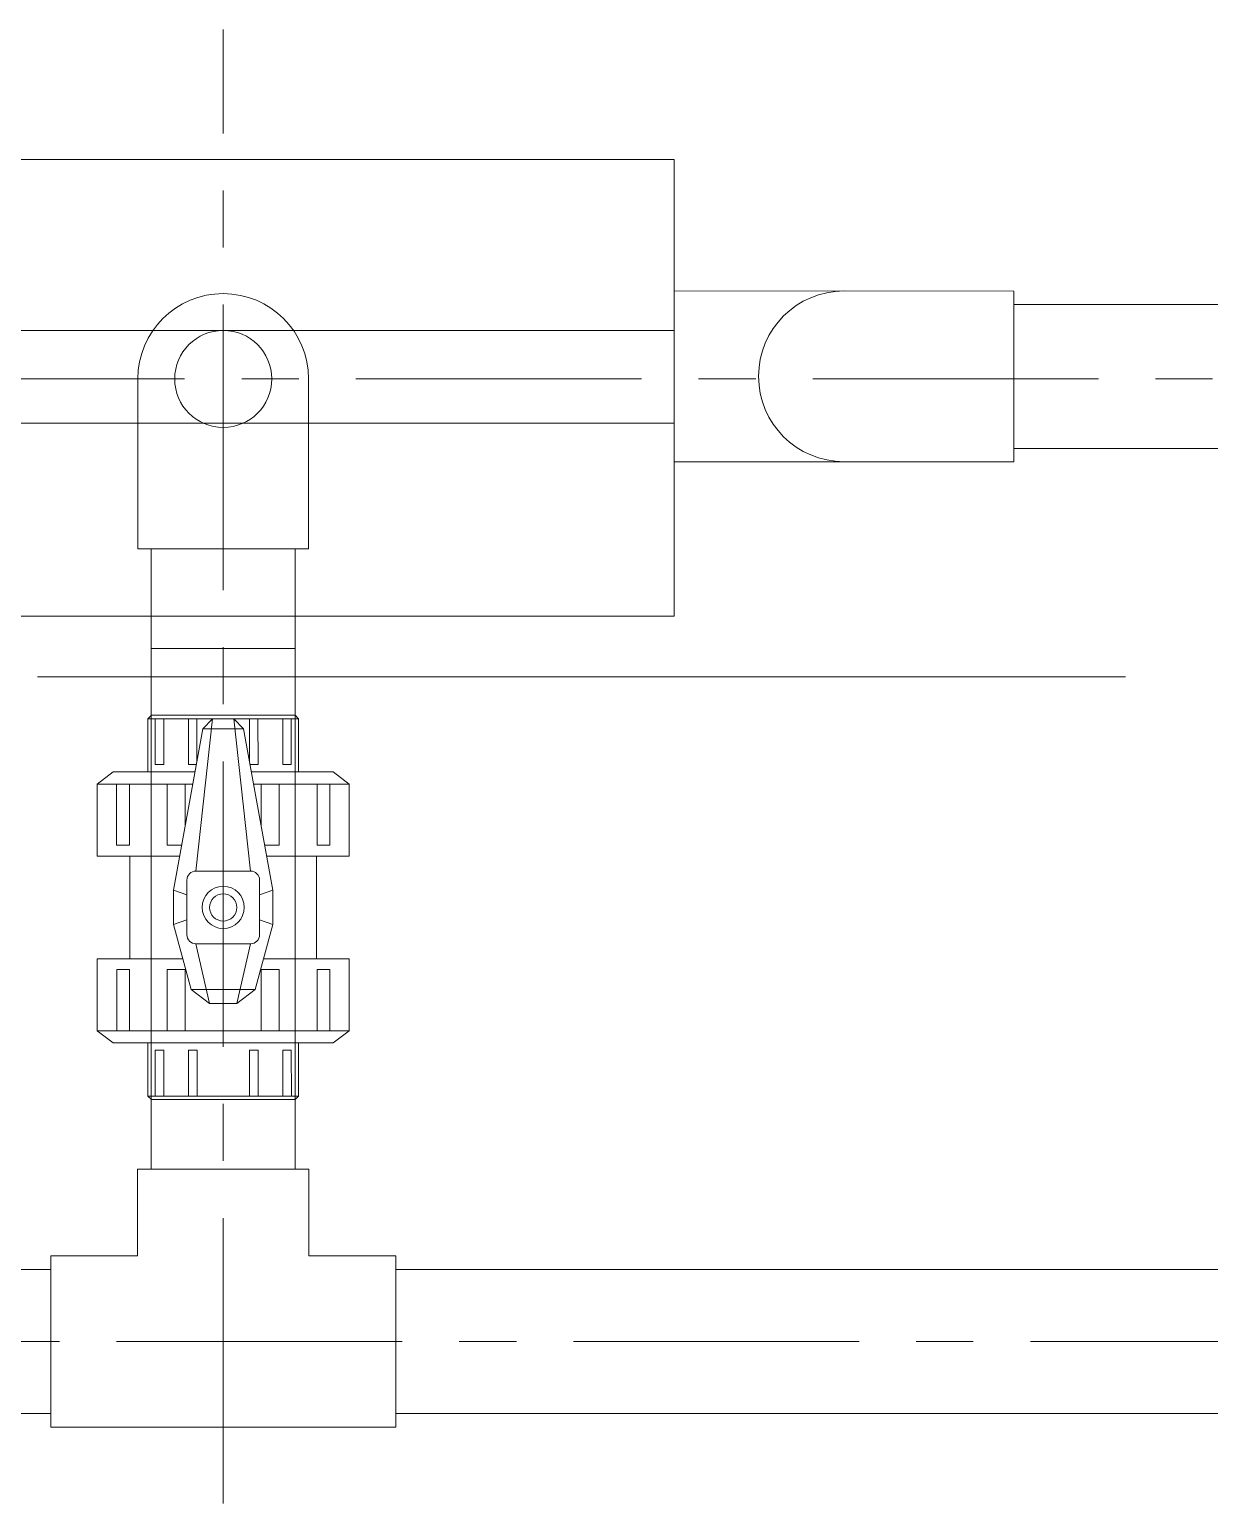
# Model space of a CAD drawing. Header units: millimetres. Extents: x 3795014 to 4300160, y 3869364 to 4016788.
# Drawn here: x 4222730 to 4223246, y 3923914 to 3924559 of the extents above; entities that cross this region are included whole.
import ezdxf

# ---------------------------------------------------------------- set-up
doc = ezdxf.new("R2010")
doc.units = ezdxf.units.MM
doc.linetypes.add('CENTER', pattern=[2, 1.25, -0.25, 0.25, -0.25])
doc.linetypes.add('осевая2', pattern=[28.575, 19.05, -3.175, 3.175, -3.175])
doc.layers.add('Дополнительная', color=7, linetype='Continuous', lineweight=18)
doc.layers.add('оси', color=7, linetype='осевая2', lineweight=13)

msp = doc.modelspace()

# ---------------------------------------------------------------- linework, layer by layer
at = {"layer": 'Дополнительная', "linetype": 'CENTER', "ltscale": 100}
for p, q in [((4222814.71, 3923913.61, 0), (4222814.71, 3924559.11, 0)), ((4222272.8, 3924406.07, 0), (4225796.08, 3924406.07, 0)), ((4222368.04, 3923984.59, 0), (4224103.49, 3923984.59, 0))]:
    msp.add_line(p, q, dxfattribs=at)
at = {"layer": 'Дополнительная', "ltscale": 25}
for p, q in [((4223086.41, 3924444.59, 0), (4223012.07, 3924444.56, 0)), ((4223012.07, 3924444.56, 0), (4223012.1, 3924369.8, 0)), ((4223086.44, 3924444.59, 0), (4223160.78, 3924444.56, 0)), ((4223160.78, 3924444.56, 0), (4223160.76, 3924369.8, 0)), ((4222777.3, 3924331.74, 0), (4222777.32, 3924406.08, 0)), ((4222852.08, 3924406.06, 0), (4222852.06, 3924331.72, 0)), ((4223012.1, 3924369.8, 0), (4223086.43, 3924369.83, 0)), ((4223160.76, 3924369.8, 0), (4223086.42, 3924369.83, 0)), ((4222852.06, 3924331.72, 0), (4222777.3, 3924331.74, 0)), ((4222781.72, 3924257.29, 0), (4222783.26, 3924258.78, 0)), ((4222781.72, 3924257.29, 0), (4222847.67, 3924257.3, 0)), ((4222781.72, 3924257.29, 0), (4222847.67, 3924257.3, 0)), ((4222781.72, 3924257.29, 0), (4222781.72, 3924233.99, 0)), ((4222783.26, 3924258.78, 0), (4222846.12, 3924258.79, 0)), ((4222783.26, 3924258.78, 0), (4222846.12, 3924258.79, 0)), ((4222784.89, 3924237.2, 0), (4222784.88, 3924257.29, 0)), ((4222784.88, 3924257.29, 0), (4222788.63, 3924257.29, 0)), ((4222788.63, 3924257.29, 0), (4222788.63, 3924237.2, 0)), ((4222799.46, 3924237.2, 0), (4222799.46, 3924257.29, 0)), ((4222799.46, 3924257.29, 0), (4222803.2, 3924257.29, 0)), ((4222802.73, 3924190.58, 0), (4222810.07, 3924257.16, 0)), ((4222803.2, 3924257.29, 0), (4222803.2, 3924238.73, 0)), ((4222810.07, 3924257.16, 0), (4222805.77, 3924252.91, 0)), ((4222810.07, 3924257.16, 0), (4222819.31, 3924257.16, 0)), ((4222819.31, 3924257.16, 0), (4222823.61, 3924252.92, 0)), ((4222826.67, 3924190.58, 0), (4222819.31, 3924257.16, 0)), ((4222832.97, 3924257.3, 0), (4222824.08, 3924257.3, 0)), ((4222826.18, 3924257.3, 0), (4222826.18, 3924238.74, 0)), ((4222829.93, 3924237.2, 0), (4222829.92, 3924257.3, 0)), ((4222840.76, 3924257.3, 0), (4222840.76, 3924237.2, 0)), ((4222844.5, 3924257.3, 0), (4222840.76, 3924257.3, 0)), ((4222844.5, 3924237.2, 0), (4222844.5, 3924257.3, 0)), ((4222847.67, 3924257.3, 0), (4222846.12, 3924258.79, 0)), ((4222847.67, 3924257.3, 0), (4222847.67, 3924234, 0)), ((4222792.95, 3924182.15, 0), (4222805.77, 3924252.91, 0)), ((4222805.77, 3924252.91, 0), (4222823.61, 3924252.92, 0)), ((4222836.45, 3924182.15, 0), (4222823.61, 3924252.92, 0)), ((4222788.63, 3924237.2, 0), (4222784.89, 3924237.2, 0)), ((4222802.92, 3924237.2, 0), (4222799.46, 3924237.2, 0)), ((4222826.46, 3924237.2, 0), (4222829.93, 3924237.2, 0)), ((4222840.76, 3924237.2, 0), (4222844.5, 3924237.2, 0)), ((4222759.55, 3924228.65, 0), (4222766.54, 3924233.99, 0)), ((4222802.34, 3924233.99, 0), (4222766.54, 3924233.99, 0)), ((4222827.04, 3924234, 0), (4222862.85, 3924234, 0)), ((4222869.84, 3924228.66, 0), (4222862.85, 3924234, 0)), ((4222759.55, 3924228.65, 0), (4222801.38, 3924228.65, 0)), ((4222759.55, 3924228.65, 0), (4222759.55, 3924197.13, 0)), ((4222759.55, 3924228.65, 0), (4222801.38, 3924228.65, 0)), ((4222768.05, 3924201.84, 0), (4222768.05, 3924228.65, 0)), ((4222773.62, 3924228.65, 0), (4222773.63, 3924201.84, 0)), ((4222790.15, 3924201.84, 0), (4222790.15, 3924228.65, 0)), ((4222798.02, 3924228.65, 0), (4222798.03, 3924210.15, 0)), ((4222828.01, 3924228.66, 0), (4222869.84, 3924228.66, 0)), ((4222828.01, 3924228.66, 0), (4222869.84, 3924228.66, 0)), ((4222831.37, 3924228.66, 0), (4222831.37, 3924210.16, 0)), ((4222839.25, 3924201.85, 0), (4222839.24, 3924228.66, 0)), ((4222855.77, 3924228.66, 0), (4222855.77, 3924201.85, 0)), ((4222861.34, 3924201.85, 0), (4222861.34, 3924228.66, 0)), ((4222869.84, 3924228.66, 0), (4222869.84, 3924197.14, 0)), ((4222773.63, 3924201.84, 0), (4222768.05, 3924201.84, 0)), ((4222796.52, 3924201.84, 0), (4222790.15, 3924201.84, 0)), ((4222832.87, 3924201.84, 0), (4222839.25, 3924201.85, 0)), ((4222855.77, 3924201.85, 0), (4222861.34, 3924201.85, 0)), ((4222795.67, 3924197.13, 0), (4222759.55, 3924197.13, 0)), ((4222773.87, 3924197.13, 0), (4222773.87, 3924185.18, 0)), ((4222869.84, 3924197.14, 0), (4222833.73, 3924197.14, 0)), ((4222855.53, 3924197.14, 0), (4222855.53, 3924190.58, 0)), ((4222773.87, 3924185.18, 0), (4222773.87, 3924152.16, 0)), ((4222798.77, 3924162.67, 0), (4222798.77, 3924186.62, 0)), ((4222802.73, 3924190.58, 0), (4222814.7, 3924190.58, 0)), ((4222814.7, 3924190.58, 0), (4222826.67, 3924190.58, 0)), ((4222830.63, 3924162.68, 0), (4222830.63, 3924186.62, 0)), ((4222855.53, 3924190.58, 0), (4222855.53, 3924152.16, 0)), ((4222798.77, 3924180.14, 0), (4222792.95, 3924182.15, 0)), ((4222792.96, 3924167.14, 0), (4222792.95, 3924182.15, 0)), ((4222830.63, 3924180.15, 0), (4222836.45, 3924182.15, 0)), ((4222836.45, 3924167.15, 0), (4222836.45, 3924182.15, 0)), ((4222798.77, 3924169.15, 0), (4222792.96, 3924167.14, 0)), ((4222800.7, 3924138.77, 0), (4222792.96, 3924167.14, 0)), ((4222828.71, 3924138.77, 0), (4222836.45, 3924167.15, 0)), ((4222830.63, 3924169.15, 0), (4222836.45, 3924167.15, 0)), ((4222802.73, 3924158.72, 0), (4222814.7, 3924158.72, 0)), ((4222808.76, 3924132.64, 0), (4222802.73, 3924158.72, 0)), ((4222814.7, 3924158.72, 0), (4222826.67, 3924158.72, 0)), ((4222820.65, 3924132.64, 0), (4222826.67, 3924158.72, 0)), ((4222797.04, 3924152.16, 0), (4222759.56, 3924152.15, 0)), ((4222759.56, 3924152.15, 0), (4222759.56, 3924120.63, 0)), ((4222773.63, 3924147.45, 0), (4222768.06, 3924147.45, 0)), ((4222768.06, 3924147.45, 0), (4222768.06, 3924120.63, 0)), ((4222773.63, 3924120.63, 0), (4222773.63, 3924147.45, 0)), ((4222798.03, 3924147.45, 0), (4222790.16, 3924147.45, 0)), ((4222790.16, 3924147.45, 0), (4222790.16, 3924120.64, 0)), ((4222798.04, 3924120.64, 0), (4222798.03, 3924147.45, 0)), ((4222831.38, 3924120.64, 0), (4222831.37, 3924147.45, 0)), ((4222831.37, 3924147.45, 0), (4222839.25, 3924147.45, 0)), ((4222869.85, 3924152.17, 0), (4222832.36, 3924152.16, 0)), ((4222839.25, 3924147.45, 0), (4222839.25, 3924120.64, 0)), ((4222855.78, 3924120.64, 0), (4222855.78, 3924147.46, 0)), ((4222855.78, 3924147.46, 0), (4222861.35, 3924147.46, 0)), ((4222861.35, 3924147.46, 0), (4222861.35, 3924120.64, 0)), ((4222869.85, 3924120.64, 0), (4222869.85, 3924152.17, 0)), ((4222808.76, 3924132.64, 0), (4222800.7, 3924138.77, 0)), ((4222800.7, 3924138.77, 0), (4222828.71, 3924138.77, 0)), ((4222820.65, 3924132.64, 0), (4222828.71, 3924138.77, 0)), ((4222808.76, 3924132.64, 0), (4222820.65, 3924132.64, 0)), ((4222759.56, 3924120.63, 0), (4222869.85, 3924120.64, 0)), ((4222759.56, 3924120.63, 0), (4222766.55, 3924115.29, 0)), ((4222869.85, 3924120.64, 0), (4222862.86, 3924115.3, 0)), ((4222814.71, 3924115.3, 0), (4222766.55, 3924115.29, 0)), ((4222781.74, 3924092, 0), (4222781.73, 3924115.3, 0)), ((4222843.13, 3924115.3, 0), (4222786.28, 3924115.3, 0)), ((4222814.71, 3924115.3, 0), (4222862.86, 3924115.3, 0)), ((4222847.68, 3924092, 0), (4222847.68, 3924115.3, 0)), ((4222784.9, 3924112.09, 0), (4222784.9, 3924092, 0)), ((4222788.64, 3924112.09, 0), (4222784.9, 3924112.09, 0)), ((4222788.64, 3924092, 0), (4222788.64, 3924112.09, 0)), ((4222799.47, 3924112.09, 0), (4222799.48, 3924092, 0)), ((4222803.22, 3924112.09, 0), (4222799.47, 3924112.09, 0)), ((4222803.22, 3924092, 0), (4222803.22, 3924112.09, 0)), ((4222826.2, 3924092, 0), (4222826.2, 3924112.1, 0)), ((4222826.2, 3924112.1, 0), (4222829.94, 3924112.1, 0)), ((4222829.94, 3924112.1, 0), (4222829.94, 3924092, 0)), ((4222840.77, 3924092, 0), (4222840.77, 3924112.1, 0)), ((4222840.77, 3924112.1, 0), (4222844.51, 3924112.1, 0)), ((4222844.51, 3924112.1, 0), (4222844.52, 3924092, 0)), ((4222781.74, 3924092, 0), (4222847.68, 3924092, 0)), ((4222781.74, 3924092, 0), (4222847.68, 3924092, 0)), ((4222781.74, 3924092, 0), (4222783.28, 3924090.5, 0)), ((4222783.28, 3924090.5, 0), (4222846.14, 3924090.51, 0)), ((4222783.28, 3924090.5, 0), (4222846.14, 3924090.51, 0)), ((4222784.9, 3924092, 0), (4222788.64, 3924092, 0)), ((4222799.48, 3924092, 0), (4222803.22, 3924092, 0)), ((4222829.94, 3924092, 0), (4222826.2, 3924092, 0)), ((4222844.52, 3924092, 0), (4222840.77, 3924092, 0)), ((4222847.68, 3924092, 0), (4222846.14, 3924090.51, 0)), ((4222852.21, 3924060.09, 0), (4222777.21, 3924060.09, 0)), ((4222777.21, 3924060.09, 0), (4222777.21, 3924022.09, 0)), ((4222777.21, 3924022.09, 0), (4222777.21, 3924060.09, 0)), ((4222777.21, 3924060.09, 0), (4222852.21, 3924060.09, 0)), ((4222852.21, 3924022.09, 0), (4222852.21, 3924060.09, 0)), ((4222852.21, 3924060.09, 0), (4222852.21, 3924022.09, 0)), ((4222852.21, 3924060.09, 0), (4222852.21, 3924022.09, 0)), ((4222852.21, 3924022.09, 0), (4222852.21, 3924060.09, 0)), ((4222739.21, 3923947.09, 0), (4222739.21, 3924022.09, 0)), ((4222739.21, 3924022.09, 0), (4222777.21, 3924022.09, 0)), ((4222890.21, 3924022.09, 0), (4222852.21, 3924022.09, 0)), ((4222890.21, 3923947.09, 0), (4222890.21, 3924022.09, 0)), ((4222777.21, 3923947.09, 0), (4222739.21, 3923947.09, 0)), ((4222777.21, 3923947.09, 0), (4222890.21, 3923947.09, 0))]:
    msp.add_line(p, q, dxfattribs=at)
at = {"layer": 'Дополнительная', "ltscale": 25, "elevation": 0}
for points in [[(4223012.08, 3924302.21), (4223012.08, 3924502.21), (4222332.08, 3924502.21), (4222332.08, 3924302.21)], [(4223160.77, 3924375.68), (4223428.64, 3924375.68), (4223428.64, 3924438.68), (4223160.77, 3924438.68)], [(4222714.24, 3924386.66), (4222714.24, 3924427.33), (4223012.08, 3924427.33), (4223012.08, 3924386.66)], [(4222783.19, 3924258.79), (4222846.19, 3924258.79), (4222846.18, 3924331.73), (4222783.18, 3924331.73)], [(4222846.21, 3924060.09), (4222783.21, 3924060.09), (4222783.21, 3924288.04), (4222846.21, 3924288.04)], [(4222739.21, 3923953.09), (4222739.21, 3924016.09), (4222715.25, 3924016.09), (4222715.25, 3923953.09)], [(4222890.21, 3923953.09), (4222890.21, 3924016.09), (4223591.18, 3924016.09), (4223591.18, 3923953.09)]]:
    msp.add_lwpolyline(points, close=True, dxfattribs=at)
at = {"layer": 'Дополнительная', "ltscale": 25}
for centre, radius in [((4222814.7, 3924406.07, 0), 21.25), ((4222814.7, 3924174.65, 0), 9.23), ((4222814.7, 3924174.65, 0), 5.95)]:
    msp.add_circle(centre, radius, dxfattribs=at)
for centre, radius, start, end in [((4222814.7, 3924406.07, 0), 37.38, 359.98196, 179.98159), ((4223086.43, 3924407.21, 0), 37.38, 89.98196, 269.98159), ((4222802.73, 3924186.62, 0), 3.96, 90.00629, 180.00629), ((4222826.67, 3924186.62, 0), 3.96, 0.00629, 90.00629), ((4222802.73, 3924162.68, 0), 3.96, 180.00629, 270.00629), ((4222826.67, 3924162.68, 0), 3.96, 270.00629, 0.00629)]:
    msp.add_arc(centre, radius, start, end, dxfattribs=at)
at = {"layer": 'оси', "ltscale": 25}
msp.add_line((4217732.73, 3924275.59), (4229531.19, 3924275.59), dxfattribs=at)

doc.saveas('drawing.dxf')
